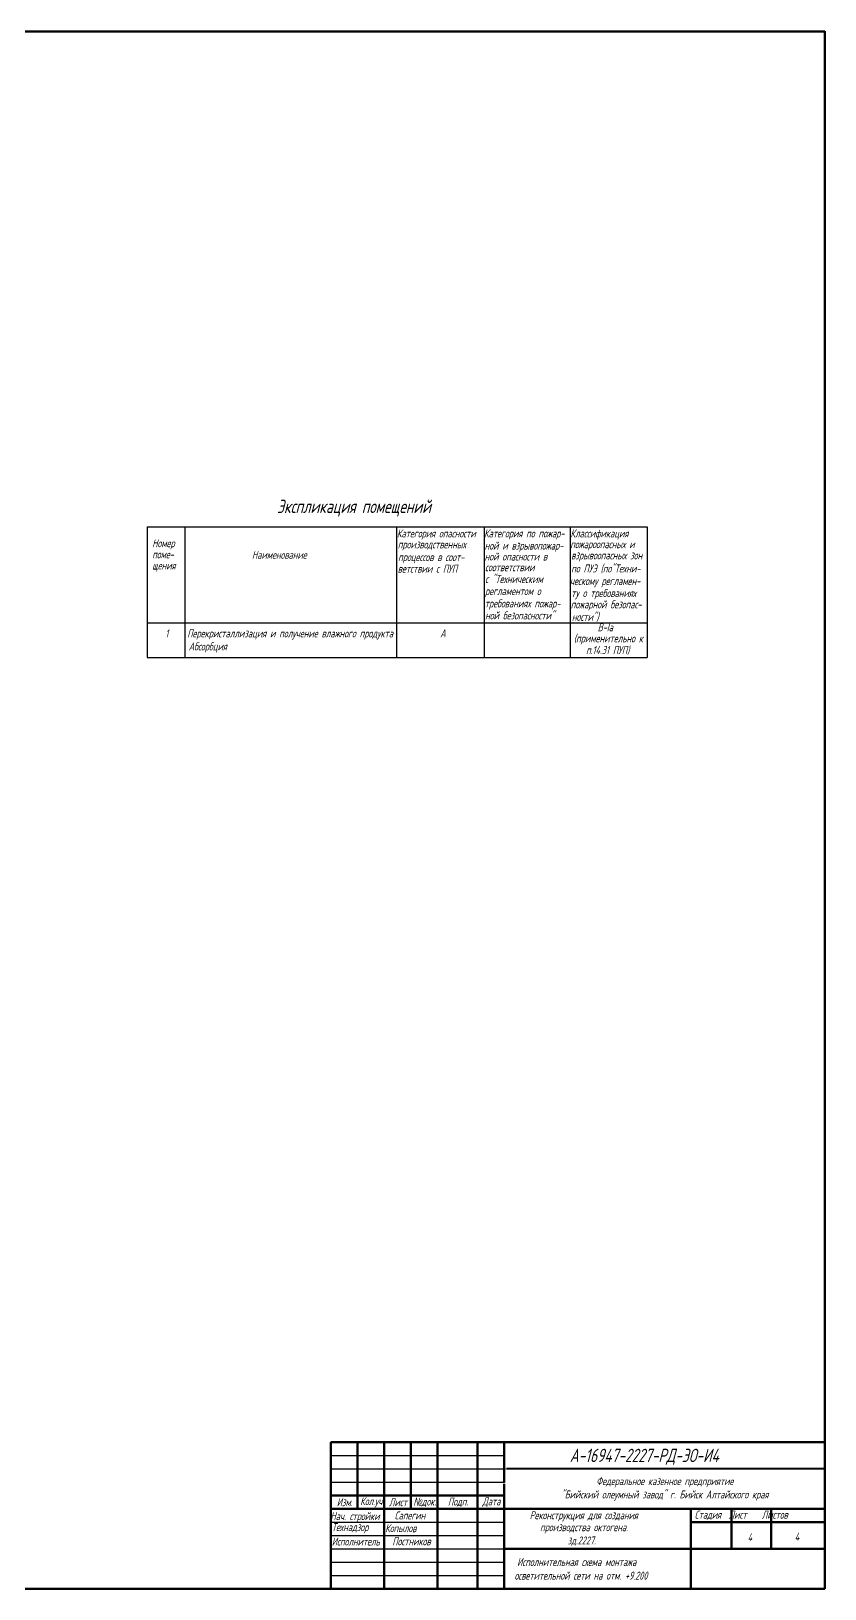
# Model space of a CAD drawing. Header units: inches. Extents: x -2146 to 222, y -883 to 3331.
# Drawn here: x -1009 to -712, y 1096 to 1680 of the extents above; entities that cross this region are included whole.
import ezdxf
from ezdxf.enums import TextEntityAlignment as Align

# ---------------------------------------------------------------- set-up
doc = ezdxf.new("R2010")
doc.units = ezdxf.units.IN
doc.header["$MEASUREMENT"] = 0
for name, color, linetype in [('НОВЫЙ', 7, 'Continuous'), ('Спецификации', 7, 'Continuous'), ('текст', 7, 'Continuous')]:
    doc.layers.add(name, color=color, linetype=linetype)
doc.layers.add('строит', color=7, linetype='Continuous', lineweight=30)
doc.styles.add('Simplex', font='simplex.shx', dxfattribs={"width": 0.7, "oblique": 15})

msp = doc.modelspace()

# ---------------------------------------------------------------- linework, layer by layer
at = {"color": 0, "lineweight": 60}
for p, q in [((-1528.01, 1680.41), (-712.01, 1680.41)), ((-712.01, 1096.49), (-712.01, 1680.49)), ((-712.01, 1096.49), (-712.01, 1680.41)), ((-897.17, 1151.49), (-712.17, 1151.49)), ((-897.17, 1096.49), (-897.17, 1151.49)), ((-887.17, 1151.49), (-887.17, 1126.49)), ((-877.17, 1151.49), (-877.17, 1096.49)), ((-867.17, 1126.49), (-867.17, 1151.49)), ((-857.17, 1096.49), (-857.17, 1151.49)), ((-842.17, 1151.49), (-842.17, 1096.49)), ((-832.17, 1151.49), (-832.17, 1136.3)), ((-831.27, 1141.49), (-712.01, 1141.6)), ((-832.17, 1135.92), (-832.17, 1096.49)), ((-897.17, 1131.49), (-832.24, 1131.49)), ((-897.17, 1126.49), (-712.01, 1126.49)), ((-762.18, 1121.49), (-712.01, 1121.49)), ((-762.17, 1126.49), (-762.17, 1096.49)), ((-746.96, 1111.49), (-746.96, 1126.49)), ((-732.17, 1126.49), (-732.17, 1111.49)), ((-832.17, 1111.49), (-712.01, 1111.49)), ((-712.01, 1096.49), (-1528.01, 1096.49))]:
    msp.add_line(p, q, dxfattribs=at)
at = {"color": 0}
for p, q in [((-897.17, 1151.49), (-887.17, 1151.49)), ((-897.17, 1151.49), (-877.17, 1151.49)), ((-857.17, 1151.49), (-842.17, 1151.49)), ((-857.17, 1151.49), (-842.17, 1151.49)), ((-842.17, 1151.49), (-832.17, 1151.49)), ((-842.17, 1151.49), (-832.17, 1151.49)), ((-842.17, 1151.49), (-832.17, 1151.49)), ((-832.17, 1151.49), (-822.17, 1151.49)), ((-712.17, 1151.49), (-762.17, 1151.49)), ((-712.17, 1151.49), (-762.17, 1151.49)), ((-712.17, 1151.49), (-762.17, 1151.49)), ((-712.17, 1151.49), (-762.17, 1151.49)), ((-712.01, 1151.49), (-762.17, 1151.49)), ((-762.17, 1151.49), (-762.17, 1151.49)), ((-762.17, 1151.49), (-762.17, 1151.49)), ((-897.17, 1146.49), (-832.24, 1146.49)), ((-887.17, 1131.49), (-867.17, 1131.49)), ((-887.17, 1131.49), (-887.17, 1131.49)), ((-897.17, 1121.49), (-832.24, 1121.49)), ((-747.17, 1121.49), (-732.17, 1121.49)), ((-747.17, 1121.49), (-732.17, 1121.49)), ((-897.17, 1116.49), (-832.24, 1116.49)), ((-897.17, 1106.49), (-832.05, 1106.49)), ((-897.17, 1096.49), (-897.17, 1101.49)), ((-897.17, 1096.49), (-897.17, 1101.49)), ((-897.17, 1101.49), (-832.05, 1101.49)), ((-762.17, 1096.49), (-762.17, 1096.49))]:
    msp.add_line(p, q, dxfattribs=at)
at = {"color": 0, "lineweight": -3}
for p, q in [((-897.17, 1141.49), (-831.68, 1141.49)), ((-897.17, 1136.49), (-832.05, 1136.49)), ((-896.73, 1111.49), (-831.85, 1111.49))]:
    msp.add_line(p, q, dxfattribs=at)
for p, q in [((-887.22, 1131.56), (-887.22, 1131.56)), ((-832.22, 1126.56), (-762.22, 1126.56)), ((-747.22, 1121.56), (-732.22, 1121.56)), ((-897.22, 1096.56), (-897.22, 1101.56))]:
    msp.add_line(p, q)
at = {"layer": 'Спецификации', "color": 0, "linetype": 'Continuous'}
for p, q in [((-965.91, 1494.71), (-778.61, 1494.71)), ((-965.91, 1494.71), (-965.91, 1445.71)), ((-951.88, 1494.71), (-951.88, 1445.71)), ((-872.58, 1494.69), (-872.58, 1445.71)), ((-839.71, 1494.71), (-839.71, 1445.71)), ((-807.4, 1494.71), (-807.4, 1445.71)), ((-778.61, 1494.71), (-778.61, 1494.71)), ((-778.61, 1494.71), (-778.61, 1445.71)), ((-965.91, 1458.71), (-778.61, 1458.71)), ((-965.91, 1445.71), (-778.61, 1445.71))]:
    msp.add_line(p, q, dxfattribs=at)

# ---------------------------------------------------------------- texts
at = {"lineweight": 35, "style": 'Simplex', "oblique": 15, "width": 0.7}
msp.add_text('А-16947-2227-РД-ЭО-И4', height=5, dxfattribs=at).set_placement((-779.67, 1144.02), align=Align.CENTER)
at = {"lineweight": 20, "style": 'Simplex', "oblique": 15, "width": 0.7}
for s, p in [('Реконструкция для создания', (-822.62, 1122.58)), ('Стадия  Лист    Листов', (-760.79, 1122.8)), ('производства октогена.', (-818.73, 1118.09)), ('зд.2227.', (-808.39, 1113.13)), ('4', (-740.97, 1114.35)), ('4', (-723.29, 1114.5))]:
    msp.add_text(s, height=3, dxfattribs=at).set_placement(p)
at = {"layer": 'НОВЫЙ', "color": 0, "style": 'Simplex', "oblique": 15, "width": 0.6}
for s, p in [('ческому регламен-', (-807.54, 1472.84)), ('пожарной безопас-', (-807.24, 1464.08)), ('ту о требованиях ', (-807.06, 1468.32)), ('ности")', (-806.79, 1459.39))]:
    msp.add_text(s, height=3, dxfattribs=at).set_placement(p)
at = {"layer": 'Спецификации', "color": 0, "linetype": 'Continuous', "lineweight": 35, "style": 'Simplex', "oblique": 15, "width": 0.7}
msp.add_text('Экспликация помещений', height=5, dxfattribs=at).set_placement((-917.31, 1499.82))
at = {"layer": 'Спецификации', "color": 0, "linetype": 'Continuous', "lineweight": 20, "style": 'Simplex', "oblique": 15}
for s, width, p in [('Номер', 0.7, (-964.08, 1487)), ('Категория опасности ', 0.6, (-872.39, 1490.68)), ('Категория по пожар-', 0.6, (-839.72, 1490.71)), ('Классификация ', 0.6, (-807.36, 1490.68)), ('поме-', 0.7, (-964.08, 1482.83)), ('Наименование', 0.7, (-926.7, 1482.66)), ('производственных', 0.6, (-872.04, 1486.58)), ('процессов в соот-', 0.6, (-871.92, 1481.82)), ('ной и взрывопожар-', 0.6, (-839.51, 1486.11)), ('ной опасности в ', 0.6, (-839.51, 1482.02)), ('пожароопасных и', 0.6, (-807.42, 1486.63)), ('взрывоопасных зон ', 0.6, (-807.07, 1482.46)), ('щения', 0.7, (-964.08, 1478.66)), ('ветствии с ПУП', 0.6, (-872.06, 1477.47)), ('соответствии', 0.6, (-839.33, 1477.99)), ('по ПУЭ (по"Техни-', 0.6, (-807.07, 1477.54)), ('с "Техническим', 0.6, (-839.29, 1473.59)), ('регламентом о', 0.6, (-839.36, 1469.07)), (' требованиях пожар-', 0.6, (-840.9, 1464.44)), ('ной безопасности"', 0.6, (-839.33, 1459.93)), ('1', 0.7, (-959.17, 1453.21)), ('Перекристаллизация и получение влажного продукта', 0.6, (-950.95, 1453.21)), ('А', 0.7, (-856.18, 1453.21)), ('(применительно к', 0.6, (-806.08, 1451.35)), ('В-Iа ', 0.6, (-797.14, 1455.49)), ('Абсорбция', 0.7, (-950.42, 1448.32)), ('п.14.31 ПУП)', 0.6, (-801.48, 1446.95))]:
    msp.add_text(s, height=3, dxfattribs=dict(at, width=width)).set_placement(p)
at = {"layer": 'строит', "lineweight": 35, "style": 'Simplex', "oblique": 15, "width": 0.7}
for s, p in [('Исполнительная схема монтажа ', (-827.34, 1105.06)), ('осветительной сети на отм. +9.200 ', (-828.3, 1099.94))]:
    msp.add_text(s, height=3, dxfattribs=at).set_placement(p)
at = {"layer": 'текст', "lineweight": 20, "char_height": 3, "style": 'Simplex'}
for s, insert, width, attachment_point in [('Федеральное казенное предприятие\\P"Бийский олеумный завод" г. Бийск Алтайского края', (-771.97, 1133.97), 120, 5), ('Изм.', (-891.97, 1128.97), 10, 5), ('Кол.уч', (-881.97, 1128.97), 10, 5), ('Лист', (-871.97, 1128.97), 10, 5), ('{\\fArial|b0|i0|c204|p34;\\W0.7;№\\Fsimplex|c204;док.}', (-861.97, 1128.97), 10, 5), ('Подп.', (-849.47, 1128.97), 15, 5), ('{\\W0.7;Дата}', (-836.97, 1128.97), 10, 5), ('Исполнитель', (-896.78, 1114.23), 19, 4), ('Технадзор', (-896.78, 1119.23), 18, 4), ('Копылов', (-876.78, 1119.23), 18, 4), ('Постников', (-874.1, 1114.31), 18, 4)]:
    msp.add_mtext(s, dxfattribs=dict(at, insert=insert, width=width, attachment_point=attachment_point))
at = {"layer": 'текст', "lineweight": 20, "char_height": 3, "attachment_point": 4, "line_spacing_factor": 0.9, "style": 'Simplex'}
for s, insert, width in [('Нач. стройки', (-897.29, 1123.35), 25.2584), ('Сапегин', (-873.23, 1124.01), 18)]:
    msp.add_mtext(s, dxfattribs=dict(at, insert=insert, width=width))

doc.saveas('drawing.dxf')
